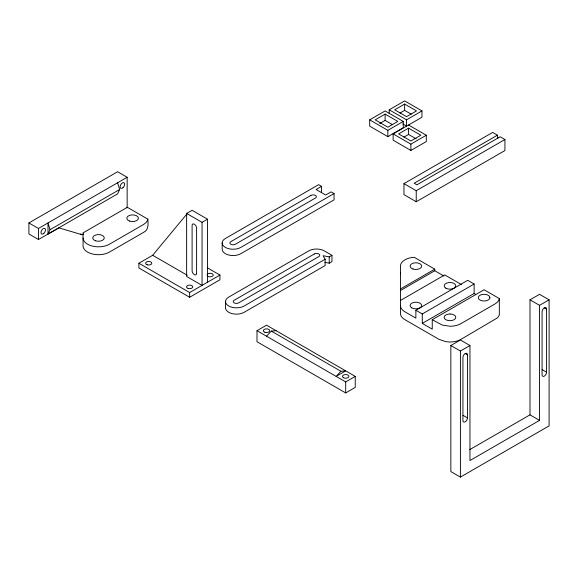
<?xml version="1.0" encoding="UTF-8"?>
<svg xmlns="http://www.w3.org/2000/svg" width="578" height="578" viewBox="0 0 578 578"><rect width="100%" height="100%" fill="white"/><g stroke="black" fill="none" stroke-linecap="round" stroke-linejoin="round"><path stroke-width="0.87" d="M147.838 219.134C148.141 223.939 148.871 230.03 143.525 232.399L109.408 252.095A15.44 8.916 0 0 1 92.588 254.031A15.44 8.916 0 0 1 83.051 245.794L83.051 232.883L127.355 207.307L147.838 219.134L147.52 220.529L145.974 222.674L143.525 224.524L109.408 244.219A15.44 8.916 0 0 1 92.588 246.149A15.44 8.916 0 0 1 83.051 237.912M432.243 319.699L484.097 289.766L499.327 298.559L499.009 299.946L497.47 302.099L495.014 303.941L460.897 323.644A15.44 8.916 0 0 1 449.987 326.252L442.264 325.06L432.243 319.699L432.243 329.157L422.28 323.405L422.28 313.948L474.133 284.015L474.133 293.465L422.28 323.405M119.646 189.505L117.594 193.883L48.003 234.061L50.048 229.683L119.646 189.505L117.594 182.764M207.437 267.845L219.929 275.056L219.929 279.788L189.642 297.273L138.879 267.968L138.879 263.243L152.657 255.281L186.86 214.033M266.537 336.208L271.313 331.086L276.089 330.688M340.912 371.264L336.136 376.386L345.687 370.866L340.912 371.264L271.313 331.086M83.673 233.866L82.119 234.762L58.92 227.855L38.451 239.494L28.9 233.974L28.9 222.949L117.594 171.738L127.146 177.251L127.146 207.863M28.9 222.949L38.451 228.462L127.146 177.251M186.636 213.448L202.054 222.349L202.054 285.38L186.636 276.479L186.636 213.448L192.098 210.298L207.516 219.199L207.516 282.23M369.696 119.856L385.114 110.954L403.263 121.431L403.263 127.731L387.845 136.639L369.696 126.156L369.696 119.856L387.845 130.332L403.263 121.431M389.218 113.411L389.218 109.813L404.636 100.904L421.969 110.911L421.969 117.218L393.134 133.908L393.134 140.208L410.879 150.453L426.297 141.552L426.297 135.245L408.559 125.007M385.114 114.104L375.158 119.856L387.845 127.182L397.809 121.431L385.114 114.104L385.114 120.405L392.585 124.718M404.636 104.062L394.68 109.813L406.551 116.662L416.507 110.911L404.636 104.062L404.636 110.362L411.319 114.22M202.054 222.349L207.516 219.199M379.753 123.504L385.114 120.405M400.041 113.013L404.636 110.362M389.218 109.813L406.551 119.812L421.969 110.911M408.559 128.157L398.596 133.908L410.879 140.996L420.835 135.245L408.559 128.157L408.559 134.457L416.232 138.893M403.957 137.116L408.559 134.457M321.57 192.655L321.57 186.354L316.115 189.505L325.667 195.017L331.122 191.867L334.055 193.558L334.055 199.865L240.788 253.713A10.903 6.293 0 0 1 228.91 255.079A10.903 6.293 0 0 1 222.176 249.263L222.176 242.955M393.134 133.908L410.879 144.146L426.297 135.245M334.055 193.558L240.788 247.406A10.903 6.293 0 0 1 225.369 247.406A10.903 6.293 0 0 1 225.369 238.504L318.637 184.657L321.57 186.354M138.879 263.243L189.642 292.547L219.929 275.056M497.427 135.18L414.188 183.24L416.919 184.816L500.158 136.762L504.934 139.515L504.934 150.547L416.232 201.758L403.957 194.663L403.957 183.638L492.651 132.427L497.427 135.18L497.817 138.561M403.957 183.638L416.232 190.726L504.934 139.515M331.96 255.31L329.229 256.885L323.088 255.707L325.139 259.247L244.147 306.008A10.903 6.293 0 0 1 228.729 306.008A10.903 6.293 0 0 1 228.729 297.106L308.833 250.859A10.903 6.293 0 0 1 324.251 250.859L331.96 255.31L331.96 261.617L329.229 263.192L324.843 262.347M256.986 330.688L266.537 325.176L355.239 376.386L355.239 387.412L345.687 392.932L256.986 341.721L256.986 330.688L345.687 381.899L355.239 376.386M400.431 288.986L434.772 269.16L434.772 270.735L400.431 290.561M400.431 300.488L444.728 274.911L461.591 284.651M400.431 305.524A15.44 8.916 0 0 0 404.954 311.824L415.871 318.124L415.871 310.249L467.725 280.308L474.133 284.015M529.997 299.83L539.549 294.318L549.1 299.83L549.1 425.885L460.406 477.096L450.854 471.576L450.854 345.521L460.406 340.009L469.957 345.521L469.957 460.55L539.549 420.372L539.549 305.343L529.997 299.83L529.997 414.852L469.784 449.619M450.854 345.521L460.406 351.041L469.957 345.521M539.549 305.343L549.1 299.83M402.779 123.945L406.551 126.12L406.551 119.812M544.368 307.893L546.578 309.165L546.578 372.196A3.186 1.835 -60 0 1 544.324 376.09A3.186 1.835 -60 0 1 542.07 374.79L542.07 311.766A3.186 1.835 -60 0 1 544.324 307.864A3.186 1.835 -60 0 1 546.578 309.165M434.772 269.16L414.289 257.333L411.876 257.521A15.44 8.916 0 0 0 400.431 266.126L400.431 313.399A15.44 8.916 0 0 0 404.954 319.699L439.07 339.394L445.985 341.706L449.987 342.01A15.44 8.916 0 0 0 460.897 339.394L497.47 317.857L499.009 315.704L499.327 314.316L499.327 298.559M434.772 270.735L443.962 276.046M474.133 293.465L475.672 294.354M542.164 369.645L546.578 372.196M415.871 310.249L422.28 313.948M465.225 353.584L467.429 354.856L467.429 417.887A3.186 1.835 -60 0 1 465.182 421.788A3.186 1.835 -60 0 1 462.927 420.488L462.927 357.457A3.186 1.835 -60 0 1 465.182 353.563A3.186 1.835 -60 0 1 467.429 354.856M529.997 414.852L539.549 420.372M463.021 415.344L467.429 417.887M152.657 255.281L187.236 275.244M80.645 233.917L82.119 234.762M50.048 229.683L48.003 222.949L48.003 234.061M460.406 351.041L460.406 477.096M416.232 190.726L416.232 201.758M410.879 144.146L410.879 150.453M387.845 130.332L387.845 136.639M345.687 381.899L345.687 392.932M329.229 256.885L329.229 263.192M325.139 259.247L325.139 265.555L244.147 312.308A10.903 6.293 0 0 1 232.269 313.673A10.903 6.293 0 0 1 225.536 307.857L225.536 301.557M189.642 292.547L189.642 297.273M38.451 228.462L38.451 239.494M400.431 274.008A15.44 8.916 0 0 1 400.67 272.455M207.126 274.593A3.085 1.785 0 0 1 211.88 273.596A3.085 1.785 0 0 1 211.88 276.515A3.085 1.785 0 0 1 207.126 275.518M489.891 297.641L489.689 298.508A5.787 3.345 0 0 1 484.855 300.957A5.787 3.345 0 0 1 479.083 299.31L478.505 298.508A5.787 3.345 0 0 1 483.345 294.325A5.787 3.345 0 0 1 489.891 297.641M310.928 195.415L230.832 241.655A3.186 1.835 0 0 0 230.832 244.256A3.186 1.835 0 0 0 235.333 244.256L315.429 198.016A3.186 1.835 0 0 0 315.704 195.595A3.186 1.835 0 0 0 311.585 195.118L310.928 195.415M314.288 254.009L234.184 300.257A3.186 1.835 0 0 0 234.184 302.858A3.186 1.835 0 0 0 238.692 302.858L318.789 256.61A3.186 1.835 0 0 0 319.063 254.19A3.186 1.835 0 0 0 314.945 253.72L314.288 254.009M449.987 313.999L448.485 314.107A5.787 3.345 0 0 0 444.244 316.903A5.787 3.345 0 0 0 447.09 320.234L448.485 320.566A5.787 3.345 0 0 0 455.724 317.777A5.787 3.345 0 0 0 449.987 313.999M196.599 273.322L196.599 228.1A3.186 1.835 60 0 0 194.345 224.199A3.186 1.835 60 0 0 192.098 225.499L192.098 270.728A3.186 1.835 60 0 0 194.345 274.622A3.186 1.835 60 0 0 196.599 273.322M445.891 288.191A5.787 3.345 0 0 0 455.58 286.688A5.787 3.345 0 0 0 448.485 282.599A5.787 3.345 0 0 0 445.891 288.191M412.974 269.023A5.787 3.345 0 0 0 421.658 266.126A5.787 3.345 0 0 0 412.974 263.236A5.787 3.345 0 0 0 412.974 269.023M411.774 307.886A5.787 3.345 0 0 0 421.463 306.383A5.787 3.345 0 0 0 414.368 302.294A5.787 3.345 0 0 0 411.774 307.886M343.433 377.687A3.186 1.835 0 0 0 348.758 376.863A3.186 1.835 0 0 0 344.864 374.609A3.186 1.835 0 0 0 343.433 377.687M264.948 332.285A3.186 1.835 0 0 0 269.724 330.688A3.186 1.835 0 0 0 264.948 329.099A3.186 1.835 0 0 0 264.948 332.285M188.096 288.422A3.085 1.785 0 0 0 192.727 286.876A3.085 1.785 0 0 0 188.096 285.33A3.085 1.785 0 0 0 188.096 288.422M147.159 264.782A3.085 1.785 0 0 0 151.79 263.243A3.085 1.785 0 0 0 147.159 261.697A3.085 1.785 0 0 0 147.159 264.782M122.955 187.698A3.186 1.835 -60 0 0 123.967 182.764A3.186 1.835 -60 0 0 120.195 186.109A3.186 1.835 -60 0 0 122.955 187.698M43.812 233.396A3.186 1.835 -60 0 0 44.817 228.462A3.186 1.835 -60 0 0 41.052 231.8A3.186 1.835 -60 0 0 43.812 233.396M129.71 221.114A5.787 3.345 0 0 0 138.395 218.217A5.787 3.345 0 0 0 129.71 215.327A5.787 3.345 0 0 0 129.71 221.114M95.601 240.809A5.787 3.345 0 0 0 104.286 237.912A5.787 3.345 0 0 0 95.601 235.022A5.787 3.345 0 0 0 95.601 240.809"/></g></svg>
